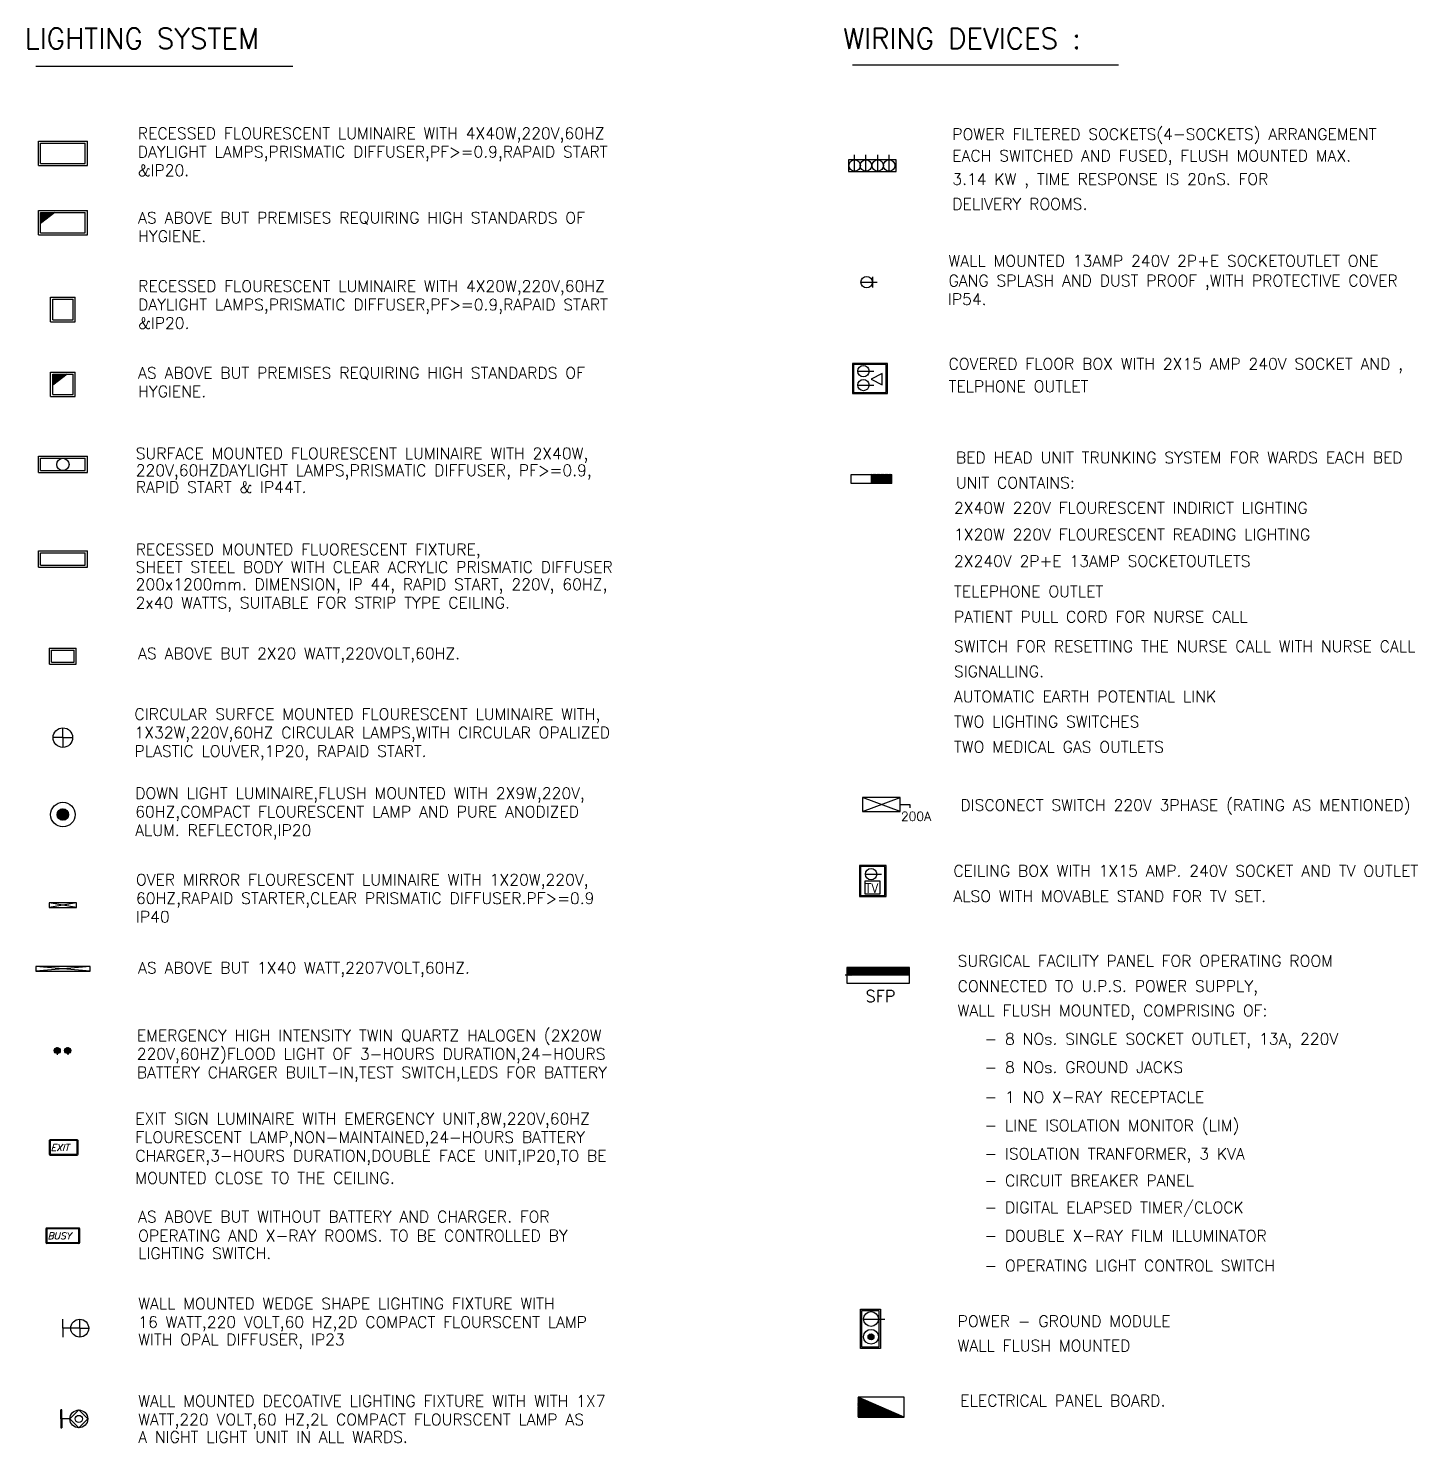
# Model space of a CAD drawing. Extents: x -200329 to -111144, y 73297 to 144992.
# Drawn here: x -200153 to -166351, y 110410 to 144802 of the extents above; entities that cross this region are included whole.
import ezdxf

# ---------------------------------------------------------------- set-up
doc = ezdxf.new("R2010")
doc.units = 0
doc.header["$LTSCALE"] = 1000
doc.header["$MEASUREMENT"] = 0
doc.layers.get('0').update_dxf_attribs({"linetype": 'CONTINUOUS'})
for name, color, linetype in [('E-CLINE', 2, 'CONTINUOUS'), ('E-LEGEND', 4, 'CONTINUOUS'), ('E-LITE', 4, 'CONTINUOUS'), ('E-SOCKETS', 4, 'CONTINUOUS'), ('E-SWITCH', 5, 'CONTINUOUS'), ('E-TEXT', 4, 'CONTINUOUS'), ('EL-LITE', 4, 'CONTINUOUS')]:
    doc.layers.add(name, color=color, linetype=linetype)
doc.styles.add('ITALICC', font='italicc')
doc.styles.add('ROMANS', font='ROMANS.shx', dxfattribs={"height": 200})

# ---------------------------------------------------------------- blocks, each defined once
blk = doc.blocks.new('DEC')
at = {"layer": 'E-LITE'}
for p, q in [((-373, 0), (-571, 0)), ((-373, 0), (-373, 198)), ((-373, 0), (0, 0)), ((-373, 0), (-373, -198)), ((0, 0), (0, 198)), ((0, 0), (0, -198))]:
    blk.add_line(p, q, dxfattribs=at)
blk.add_circle((-373, 0), 198, dxfattribs=at)
blk = doc.blocks.new('EXIT')
for p, q in [((-320, 320), (-320, 20)), ((300, 340), (-300, 340)), ((280, 320), (-280, 320)), ((320, 20), (320, 320)), ((-300, 300), (-300, 40)), ((-300, 0), (300, 0)), ((-280, 20), (280, 20)), ((300, 40), (300, 300))]:
    blk.add_line(p, q)
for centre, start, end in [((-300, 320), 90, 180), ((-280, 300), 90, 180), ((280, 300), 0, 90), ((300, 320), 360, 90), ((-300, 20), 180, 270), ((-280, 40), 180, 270), ((280, 40), 270, 0), ((300, 20), 270, 0)]:
    blk.add_arc(centre, 20, start, end)
at = {"color": 2, "style": 'ITALICC'}
blk.add_text('EXIT', height=150, dxfattribs=at).set_placement((-284, 92))
blk = doc.blocks.new('*X11')
at = {"color": 0}
for p, q in [((420, 791), (494, 865)), ((420, 809), (475, 864)), ((423, 776), (508, 862)), ((428, 764), (520, 856)), ((436, 754), (530, 849)), ((436, 843), (442, 848)), ((445, 745), (539, 840)), ((456, 738), (546, 829)), ((468, 733), (551, 816)), ((484, 731), (553, 801)), ((503, 733), (551, 781)), ((650, 791), (723, 865)), ((650, 809), (705, 864)), ((653, 777), (738, 862)), ((658, 764), (750, 856)), ((666, 754), (760, 849)), ((675, 745), (769, 840)), ((685, 738), (776, 829)), ((698, 733), (781, 816)), ((713, 731), (783, 801)), ((733, 733), (781, 781))]:
    blk.add_line(p, q, dxfattribs=at)
blk = doc.blocks.new('EMERG')
for p, q in [((-124, 339), (-124, 311)), ((106, 339), (106, 311))]:
    blk.add_line(p, q)
at = {"const_width": 0.01}
blk.add_lwpolyline([(-187, 311), (-187, 0), (187, 0), (187, 311)], close=True, dxfattribs=at)
for centre in [(-124, 406), (106, 406)]:
    blk.add_circle(centre, 67.1)
at = {"color": 1}
blk.add_blockref('*X11', (-610, -392), dxfattribs=at)
blk = doc.blocks.new('MR20')
at = {"layer": 'E-LITE', "color": 2}
blk.add_line((300, 0), (-300, 0), dxfattribs=at)
at = {"layer": 'E-LITE', "color": 1}
for p, q in [((300, -100), (-300, 0)), ((300, 0), (-300, -100))]:
    blk.add_line(p, q, dxfattribs=at)
at = {"layer": 'E-LITE'}
for p, q in [((-300, 0), (-300, -100)), ((-300, 0), (-300, -100)), ((300, -100), (300, 0)), ((300, -100), (300, 0)), ((-300, -100), (300, -100)), ((-300, -100), (300, -100)), ((-300, -100), (300, -100)), ((-300, -100), (-300, -100)), ((300, -100), (300, -100))]:
    blk.add_line(p, q, dxfattribs=at)
blk = doc.blocks.new('MR40')
at = {"layer": 'E-LITE', "color": 2}
blk.add_line((600, 0), (-600, 0), dxfattribs=at)
at = {"layer": 'E-LITE', "color": 1}
for p, q in [((600, -100), (-600, 0)), ((600, 0), (-600, -100))]:
    blk.add_line(p, q, dxfattribs=at)
at = {"layer": 'E-LITE'}
for p, q in [((-600, 0), (-600, -100)), ((600, -100), (600, 0)), ((-600, -100), (600, -100))]:
    blk.add_line(p, q, dxfattribs=at)
blk = doc.blocks.new('*X6')
at = {"color": 0}
for p, q in [((-643824, 313032), (-643702, 313154)), ((-643824, 313015), (-643698, 313141)), ((-643822, 313052), (-643722, 313152)), ((-643821, 313000), (-643698, 313124)), ((-643817, 312986), (-643698, 313106)), ((-643814, 313078), (-643748, 313144)), ((-643812, 312974), (-643698, 313088)), ((-643806, 312962), (-643698, 313071)), ((-643799, 312952), (-643698, 313053)), ((-643791, 312942), (-643698, 313035)), ((-643782, 312933), (-643698, 313017)), ((-643772, 312926), (-643698, 313000)), ((-643762, 312919), (-643698, 312982)), ((-643698, 313141), (-643685, 313154)), ((-643698, 313124), (-643670, 313151)), ((-643698, 313106), (-643656, 313147)), ((-643698, 313088), (-643644, 313142)), ((-643698, 313071), (-643632, 313136)), ((-643698, 313053), (-643622, 313129)), ((-643698, 313035), (-643612, 313121)), ((-643698, 313017), (-643603, 313112)), ((-643698, 313000), (-643596, 313102)), ((-643698, 312982), (-643589, 313092)), ((-643698, 312964), (-643583, 313080)), ((-643698, 312947), (-643578, 313067)), ((-643698, 312929), (-643574, 313053)), ((-643698, 312911), (-643572, 313038)), ((-643690, 312902), (-643572, 313020)), ((-643669, 312905), (-643575, 312999)), ((-643642, 312915), (-643585, 312972)), ((-643750, 312913), (-643698, 312964)), ((-643737, 312908), (-643698, 312947)), ((-643723, 312904), (-643698, 312929)), ((-643708, 312902), (-643698, 312911))]:
    blk.add_line(p, q, dxfattribs=at)
blk = doc.blocks.new('*X19')
at = {"color": 0}
for p, q in [((-61536, -58272), (-61531, -58262)), ((-61536, -58287), (-61526, -58265)), ((-61536, -58301), (-61520, -58267)), ((-61536, -58316), (-61514, -58270)), ((-61536, -58331), (-61508, -58272)), ((-61536, -58346), (-61503, -58275)), ((-61536, -58361), (-61497, -58277)), ((-61536, -58375), (-61491, -58280)), ((-61536, -58390), (-61486, -58282)), ((-61536, -58405), (-61480, -58285)), ((-61536, -58420), (-61474, -58287)), ((-61536, -58434), (-61468, -58290)), ((-61536, -58449), (-61463, -58292)), ((-61536, -58464), (-61457, -58295)), ((-61536, -58479), (-61451, -58297)), ((-61536, -58494), (-61445, -58300)), ((-61536, -58508), (-61440, -58302)), ((-61536, -58523), (-61434, -58305)), ((-61536, -58538), (-61428, -58307)), ((-61536, -58553), (-61423, -58310)), ((-61531, -58556), (-61417, -58312)), ((-61524, -58556), (-61411, -58315)), ((-61517, -58556), (-61405, -58317)), ((-61510, -58556), (-61400, -58320)), ((-61503, -58556), (-61394, -58322)), ((-61496, -58556), (-61388, -58325)), ((-61489, -58556), (-61382, -58327)), ((-61482, -58556), (-61377, -58330)), ((-61475, -58556), (-61371, -58332)), ((-61469, -58556), (-61365, -58335)), ((-61462, -58556), (-61360, -58337)), ((-61455, -58556), (-61354, -58340)), ((-61448, -58556), (-61348, -58342)), ((-61441, -58556), (-61342, -58345)), ((-61434, -58556), (-61337, -58347)), ((-61427, -58556), (-61331, -58350)), ((-61420, -58556), (-61325, -58352)), ((-61413, -58556), (-61319, -58355)), ((-61407, -58556), (-61314, -58357)), ((-61400, -58556), (-61308, -58360)), ((-61393, -58556), (-61302, -58362)), ((-61386, -58556), (-61297, -58365)), ((-61379, -58556), (-61291, -58367)), ((-61372, -58556), (-61285, -58370)), ((-61365, -58556), (-61279, -58372)), ((-61358, -58556), (-61274, -58375)), ((-61351, -58556), (-61268, -58377)), ((-61344, -58556), (-61262, -58380)), ((-61338, -58556), (-61256, -58382)), ((-61331, -58556), (-61251, -58385)), ((-61324, -58556), (-61245, -58387)), ((-61317, -58556), (-61239, -58390)), ((-61310, -58556), (-61234, -58392)), ((-61303, -58556), (-61228, -58395)), ((-61296, -58556), (-61222, -58397)), ((-61289, -58556), (-61216, -58400)), ((-61282, -58556), (-61211, -58402)), ((-61276, -58556), (-61205, -58405)), ((-61269, -58556), (-61199, -58407)), ((-61262, -58556), (-61193, -58410)), ((-61255, -58556), (-61188, -58412)), ((-61248, -58556), (-61182, -58415)), ((-61241, -58556), (-61176, -58417)), ((-61234, -58556), (-61170, -58420)), ((-61227, -58556), (-61165, -58422)), ((-61220, -58556), (-61159, -58425)), ((-61213, -58556), (-61153, -58427)), ((-61207, -58556), (-61148, -58430)), ((-61200, -58556), (-61142, -58432)), ((-61193, -58556), (-61136, -58435)), ((-61186, -58556), (-61130, -58437)), ((-61179, -58556), (-61125, -58440)), ((-61172, -58556), (-61119, -58442)), ((-61165, -58556), (-61113, -58445)), ((-61158, -58556), (-61107, -58447)), ((-61151, -58556), (-61102, -58450)), ((-61144, -58556), (-61096, -58452)), ((-61138, -58556), (-61090, -58455)), ((-61131, -58556), (-61085, -58457)), ((-61124, -58556), (-61079, -58460)), ((-61117, -58556), (-61073, -58462)), ((-61110, -58556), (-61067, -58465)), ((-61103, -58556), (-61062, -58467)), ((-61096, -58556), (-61056, -58470)), ((-61089, -58556), (-61050, -58472)), ((-61082, -58556), (-61044, -58475)), ((-61076, -58556), (-61039, -58477)), ((-61069, -58556), (-61033, -58480)), ((-61062, -58556), (-61027, -58482)), ((-61055, -58556), (-61022, -58485)), ((-61048, -58556), (-61016, -58487)), ((-61041, -58556), (-61010, -58490)), ((-61034, -58556), (-61004, -58492)), ((-61027, -58556), (-60999, -58495)), ((-61020, -58556), (-60993, -58497)), ((-61013, -58556), (-60987, -58500)), ((-61007, -58556), (-60981, -58503)), ((-61000, -58556), (-60976, -58505)), ((-60993, -58556), (-60970, -58508)), ((-60986, -58556), (-60964, -58510)), ((-60979, -58556), (-60959, -58513)), ((-60972, -58556), (-60953, -58515)), ((-60965, -58556), (-60947, -58518)), ((-60958, -58556), (-60941, -58520)), ((-60951, -58556), (-60936, -58523)), ((-60944, -58556), (-60930, -58525)), ((-60938, -58556), (-60924, -58528)), ((-60931, -58556), (-60918, -58530)), ((-60924, -58556), (-60913, -58533)), ((-60917, -58556), (-60907, -58535)), ((-60910, -58556), (-60901, -58538)), ((-60903, -58556), (-60896, -58540)), ((-60896, -58556), (-60890, -58543)), ((-60889, -58556), (-60884, -58545)), ((-60882, -58556), (-60878, -58548)), ((-60876, -58556), (-60873, -58550)), ((-60869, -58556), (-60867, -58553)), ((-60862, -58556), (-60861, -58555))]:
    blk.add_line(p, q, dxfattribs=at)
blk = doc.blocks.new('BHU')
at = {"color": 8}
for p, q in [((0, -311), (145, 1)), ((0, -340), (159, 1)), ((0, -370), (173, 1)), ((0, -399), (187, 1)), ((0, -281), (132, 1)), ((0, -251), (118, 1)), ((0, -15), (7, 1)), ((0, -44), (21, 1)), ((0, -74), (35, 1)), ((0, -104), (49, 1)), ((0, -133), (63, 1)), ((0, -163), (76, 1)), ((0, -192), (90, 1)), ((0, -222), (104, 1)), ((0, -429), (199, -1)), ((4, -450), (199, -31)), ((18, -450), (199, -61)), ((32, -450), (199, -90)), ((45, -450), (199, -120)), ((59, -450), (199, -149)), ((73, -450), (199, -179)), ((87, -450), (199, -208)), ((101, -450), (199, -238)), ((114, -450), (199, -268)), ((128, -450), (199, -297)), ((142, -450), (199, -327)), ((156, -450), (199, -356)), ((169, -450), (199, -386)), ((183, -450), (199, -416)), ((197, -450), (199, -445))]:
    blk.add_line(p, q, dxfattribs=at)
at = {"layer": 'E-SOCKETS'}
for p, q in [((0, 450), (199, 450)), ((0, -450), (0, 450)), ((199, 450), (199, -450))]:
    blk.add_line(p, q, dxfattribs=at)
at = {"layer": 'E-SOCKETS', "color": 4}
for p, q in [((0, 1), (199, 1)), ((0, -450), (199, -450))]:
    blk.add_line(p, q, dxfattribs=at)

msp = doc.modelspace()

# ---------------------------------------------------------------- hatches: boundary and pattern name
h = msp.add_hatch()
h.set_pattern_fill('ANSI31', color=8, scale=144, angle=90, style=0)
h.set_pattern_definition([(135, (62483573.165, -601637365.127), (-12.72792206136, -12.72792206136), [])])
h.paths.add_polyline_path([(-178716, 121774), (-178716, 121962), (-180237, 121962), (-180237, 121774)])
h = msp.add_hatch()
h.set_pattern_fill('ANSI31', color=8, scale=144, angle=90, style=0)
h.set_pattern_definition([(225, (62482679.438, 601870633.794), (-12.72792206136, 12.72792206136), [])])
h.paths.add_polyline_path([(-179579, 112985, 1), (-179723, 112985, 1)])

# ---------------------------------------------------------------- linework, layer by layer
at = {"layer": 'E-CLINE'}
for p, q in [((-180237, 121774), (-180276, 121774)), ((-178716, 121774), (-180237, 121774))]:
    msp.add_line(p, q, dxfattribs=at)
at = {"layer": 'E-LEGEND', "color": 4}
msp.add_line((-199967, 143883), (-193716, 143883), dxfattribs=at)
at = {"layer": 'E-LEGEND'}
for p, q in [((-180099, 143914), (-173629, 143914)), ((-199906, 141464), (-199906, 142060)), ((-199906, 142060), (-198716, 142060)), ((-198716, 141464), (-198716, 142060)), ((-199906, 141464), (-198716, 141464)), ((-199906, 139777), (-199906, 140373)), ((-199906, 140373), (-198716, 140373)), ((-198716, 139777), (-198716, 140373)), ((-199906, 139777), (-198716, 139777)), ((-199609, 138262), (-199014, 138262)), ((-199609, 137666), (-199609, 138262)), ((-199014, 137666), (-199014, 138262)), ((-199609, 137666), (-199014, 137666)), ((-199609, 136441), (-199014, 136441)), ((-199609, 135846), (-199609, 136441)), ((-199014, 135846), (-199014, 136441)), ((-199609, 135846), (-199014, 135846)), ((-199906, 134395), (-198716, 134395)), ((-199906, 133998), (-199906, 134394)), ((-198716, 133998), (-198716, 134394)), ((-199906, 133998), (-198716, 133998)), ((-199906, 132098), (-198716, 132098)), ((-199906, 131701), (-199906, 132097)), ((-198716, 131701), (-198716, 132097)), ((-199906, 131701), (-198716, 131701)), ((-199634, 129337), (-199634, 129733)), ((-199633, 129733), (-198989, 129733)), ((-198989, 129336), (-198989, 129733)), ((-199633, 129336), (-198989, 129336)), ((-199311, 127554), (-199311, 127792)), ((-199311, 127554), (-199549, 127554)), ((-199311, 127554), (-199311, 127316)), ((-199311, 127554), (-199073, 127554)), ((-199361, 110770), (-199333, 110770))]:
    msp.add_line(p, q, dxfattribs=at)
at = {"layer": 'E-LEGEND', "color": 5}
for p, q in [((-199857, 142010), (-198766, 142010)), ((-199857, 141514), (-199857, 142010)), ((-198766, 141514), (-198766, 142010)), ((-199857, 141514), (-198766, 141514)), ((-199857, 139827), (-199857, 140323)), ((-199506, 140323), (-199857, 140059)), ((-199857, 140079), (-199613, 140323)), ((-199857, 140093), (-199627, 140323)), ((-199857, 140108), (-199642, 140323)), ((-199857, 140122), (-199656, 140323)), ((-199857, 140137), (-199671, 140323)), ((-199857, 140152), (-199686, 140323)), ((-199857, 140166), (-199700, 140323)), ((-199857, 140181), (-199715, 140323)), ((-199857, 140195), (-199729, 140323)), ((-199857, 140210), (-199744, 140323)), ((-199857, 140225), (-199759, 140323)), ((-199857, 140064), (-199598, 140323)), ((-199857, 140323), (-198766, 140323)), ((-199857, 140239), (-199773, 140323)), ((-199857, 140254), (-199788, 140323)), ((-199857, 140268), (-199802, 140323)), ((-199857, 140283), (-199817, 140323)), ((-199857, 140298), (-199831, 140323)), ((-199857, 140312), (-199846, 140323)), ((-199819, 140087), (-199584, 140323)), ((-199760, 140132), (-199569, 140323)), ((-199701, 140176), (-199554, 140323)), ((-199642, 140220), (-199540, 140323)), ((-199583, 140265), (-199525, 140323)), ((-198766, 139827), (-198766, 140323)), ((-199857, 139827), (-198766, 139827)), ((-199559, 138212), (-199063, 138212)), ((-199559, 137716), (-199559, 138212)), ((-199063, 137716), (-199063, 138212)), ((-199559, 137716), (-199063, 137716)), ((-199559, 136392), (-199063, 136392)), ((-199559, 136133), (-199300, 136392)), ((-199559, 136191), (-199359, 136392)), ((-199559, 136177), (-199344, 136392)), ((-199559, 136162), (-199330, 136392)), ((-199559, 136148), (-199315, 136392)), ((-199208, 136392), (-199559, 136128)), ((-199559, 136381), (-199548, 136392)), ((-199559, 136366), (-199534, 136392)), ((-199559, 136352), (-199519, 136392)), ((-199559, 136337), (-199505, 136392)), ((-199559, 136323), (-199490, 136392)), ((-199559, 136308), (-199476, 136392)), ((-199559, 136293), (-199461, 136392)), ((-199559, 136279), (-199446, 136392)), ((-199559, 136264), (-199432, 136392)), ((-199559, 136250), (-199417, 136392)), ((-199559, 136235), (-199403, 136392)), ((-199559, 136221), (-199388, 136392)), ((-199559, 136206), (-199373, 136392)), ((-199559, 135896), (-199559, 136392)), ((-199522, 136156), (-199286, 136392)), ((-199463, 136201), (-199271, 136392)), ((-199404, 136245), (-199257, 136392)), ((-199345, 136289), (-199242, 136392)), ((-199286, 136334), (-199228, 136392)), ((-199063, 135896), (-199063, 136392)), ((-199559, 135896), (-199063, 135896)), ((-199857, 134345), (-198766, 134345)), ((-199857, 134048), (-199857, 134345)), ((-198766, 134048), (-198766, 134345)), ((-199857, 134048), (-198766, 134048)), ((-199857, 132048), (-198766, 132048)), ((-199857, 131751), (-199857, 132048)), ((-199857, 131751), (-198766, 131751)), ((-198766, 131751), (-198766, 132048)), ((-199584, 129684), (-199039, 129684)), ((-199584, 129386), (-199584, 129684)), ((-199039, 129386), (-199039, 129684)), ((-199584, 129386), (-199039, 129386))]:
    msp.add_line(p, q, dxfattribs=at)
at = {"layer": 'E-LEGEND'}
for centre, radius in [((-199311, 134196), 149), ((-199311, 127554), 238), ((-199311, 125683), 298), ((-199311, 125683), 139)]:
    msp.add_circle(centre, radius, dxfattribs=at)
for centre, start, end in [((-199906, 134394), 90, 180), ((-198716, 134394), 360, 90), ((-199906, 133998), 180, 270), ((-198716, 133998), 270, 0), ((-199906, 132097), 90, 180), ((-198716, 132097), 360, 90), ((-199906, 131701), 180, 270), ((-198716, 131701), 270, 0), ((-199633, 129733), 90, 180), ((-199633, 129337), 180, 270)]:
    msp.add_arc(centre, 0.248, start, end, dxfattribs=at)
at = {"layer": 'E-LITE'}
for p, q in [((-199361, 110988), (-199361, 111205)), ((-199333, 111205), (-199361, 111205)), ((-199333, 110988), (-199333, 111205)), ((-199361, 110988), (-199361, 110770)), ((-199333, 110988), (-199333, 110770))]:
    msp.add_line(p, q, dxfattribs=at)
at = {"layer": 'E-LITE', "color": 2}
msp.add_line((-199140, 110988), (-199333, 110988), dxfattribs=at)
at = {"layer": 'E-LITE', "color": 5}
msp.add_circle((-198923, 110988), 217, dxfattribs=at)
at = {"layer": 'E-SOCKETS'}
for p, q in [((-180049, 141326), (-180049, 141721)), ((-179776, 141326), (-179776, 141721)), ((-179489, 141326), (-179489, 141721)), ((-179209, 141326), (-179209, 141721)), ((-179895, 138629), (-179500, 138629)), ((-179617, 138762), (-179617, 138498)), ((-180101, 136653), (-180101, 135919)), ((-179254, 136653), (-180101, 136653)), ((-179254, 135919), (-179254, 136653)), ((-179974, 136465), (-179580, 136465)), ((-180101, 135919), (-179254, 135919)), ((-179974, 136126), (-179580, 136126)), ((-178943, 125928), (-178708, 125928)), ((-178708, 125928), (-178708, 125849)), ((-179286, 124446), (-179931, 124446)), ((-179931, 124446), (-179931, 123690)), ((-179787, 124233), (-179393, 124233)), ((-179286, 123690), (-179286, 124446)), ((-179931, 123690), (-179286, 123690)), ((-179911, 113659), (-179423, 113659)), ((-179911, 112698), (-179911, 113659)), ((-179423, 113659), (-179423, 112698)), ((-179831, 113416), (-179315, 113416)), ((-179423, 112698), (-179911, 112698))]:
    msp.add_line(p, q, dxfattribs=at)
at = {"layer": 'E-SOCKETS', "color": 8}
for p, q in [((-179282, 136626), (-180074, 136626)), ((-180074, 136626), (-180074, 135947)), ((-179282, 135947), (-179282, 136626)), ((-180074, 135947), (-179282, 135947)), ((-179314, 124418), (-179903, 124418)), ((-179903, 124418), (-179903, 123717)), ((-179314, 123717), (-179314, 124418)), ((-179903, 123717), (-179314, 123717)), ((-179875, 113623), (-179459, 113623)), ((-179875, 112734), (-179875, 113623)), ((-179459, 113623), (-179459, 112734)), ((-179459, 112734), (-179875, 112734))]:
    msp.add_line(p, q, dxfattribs=at)
at = {"layer": 'E-SOCKETS'}
for points in [[(-180199, 141607), (-180199, 141321), (-179037, 141321), (-179037, 141607)], [(-179380, 136130), (-179380, 136408), (-179646, 136269), (-179646, 136269)], [(-179862, 126098), (-179862, 125758), (-178943, 125758), (-178943, 126098)], [(-179862, 126098), (-179862, 125758), (-178943, 125758), (-178943, 125758)], [(-179862, 126098), (-179862, 125758), (-178943, 126098), (-178943, 126098)], [(-179805, 124067), (-179805, 123753), (-179426, 123753), (-179426, 124067)], [(-178716, 121587), (-178716, 121962), (-180237, 121962), (-180237, 121587)], [(-179961, 111520), (-179961, 111031), (-178843, 111031), (-178843, 111520)], [(-179961, 111520), (-179961, 111031), (-178843, 111031), (-178843, 111031)]]:
    msp.add_lwpolyline(points, close=True, dxfattribs=at)
for centre, radius in [((-180049, 141464), 138), ((-179776, 141464), 138), ((-179489, 141464), 138), ((-179209, 141464), 138), ((-179757, 138629), 138), ((-179837, 136465), 138), ((-179837, 136126), 138), ((-179650, 124233), 138), ((-179651, 113416), 180), ((-179651, 112985), 180), ((-179651, 112985), 72)]:
    msp.add_circle(centre, radius, dxfattribs=at)
at = {"layer": 'E-SWITCH', "color": 2}
for p, q in [((-199140, 110988), (-198923, 111205)), ((-198923, 111205), (-198705, 110988)), ((-198923, 110770), (-199140, 110988)), ((-198705, 110988), (-198923, 110770))]:
    msp.add_line(p, q, dxfattribs=at)
at = {"layer": 'E-SWITCH'}
msp.add_circle((-198923, 110988), 86.3, dxfattribs=at)
at = {"layer": 'EL-LITE'}
for p, q in [((-199725, 115608), (-199725, 115278)), ((-198920, 115630), (-199703, 115630)), ((-199703, 115586), (-199703, 115300)), ((-198942, 115608), (-199681, 115608)), ((-198920, 115300), (-198920, 115586)), ((-198898, 115278), (-198898, 115608)), ((-198920, 115256), (-199703, 115256)), ((-199681, 115278), (-198942, 115278))]:
    msp.add_line(p, q, dxfattribs=at)
for centre, start, end in [((-199703, 115608), 90, 180), ((-199681, 115586), 90, 180), ((-198942, 115586), 0, 90), ((-198920, 115608), 360, 90), ((-199703, 115278), 180, 270), ((-199681, 115300), 180, 270), ((-198942, 115300), 270, 0), ((-198920, 115278), 270, 0)]:
    msp.add_arc(centre, 22, start, end, dxfattribs=at)

# ---------------------------------------------------------------- block references
at = {"layer": 'E-LEGEND', "xscale": 1.1, "yscale": 1.1, "zscale": 1.1}
for name, p, rotation in [('BHU', (-179637, 133736), 90), ('DEC', (-199311, 113194), 180)]:
    msp.add_blockref(name, p, dxfattribs=dict(at, rotation=rotation))
at = {"layer": 'E-LEGEND', "color": 5, "xscale": 1.1, "yscale": 1.1, "zscale": 1.1}
msp.add_blockref('*X6', (508756, -218648), dxfattribs=at)
at = {"layer": 'E-LEGEND', "xscale": 1.1, "yscale": 1.1, "zscale": 1.1}
for name, p in [('MR20', (-199311, 123537)), ('MR40', (-199311, 121987)), ('EMERG', (-199311, 119499)), ('EXIT', (-199293, 117402))]:
    msp.add_blockref(name, p, dxfattribs=at)
at = {"layer": 'E-SOCKETS', "color": 5, "xscale": 1.65, "yscale": 1.65, "zscale": 1.65}
msp.add_blockref('*X19', (-78427, 207649), dxfattribs=at)

# ---------------------------------------------------------------- texts
at = {"color": 2, "style": 'ITALICC'}
msp.add_text('BUSY', height=165, dxfattribs=at).set_placement((-199685, 115357))
at = {"layer": 'E-LEGEND', "color": 4, "style": 'ROMANS'}
for s, height, p in [(' LIGHTING SYSTEM', 495.97, (-200578, 144306)), (' WIRING DEVICES :', 495.97, (-180669, 144306)), ('RECESSED FLOURESCENT LUMINAIRE WITH 4X40W,220V,60HZ', 277.74, (-197488, 142109)), ('DAYLIGHT LAMPS,PRISMATIC DIFFUSER,PF>=0.9,RAPAID START', 277.74, (-197488, 141659)), ('&IP20.', 277.7, (-197488, 141209)), ('AS ABOVE BUT PREMISES REQUIRING HIGH STANDARDS OF', 277.74, (-197480, 140056)), ('HYGIENE.', 277.7, (-197480, 139606)), ('RECESSED FLOURESCENT LUMINAIRE WITH 4X20W,220V,60HZ', 277.74, (-197481, 138394)), ('DAYLIGHT LAMPS,PRISMATIC DIFFUSER,PF>=0.9,RAPAID START', 277.74, (-197481, 137944)), ('&IP20.', 277.7, (-197481, 137494)), ('AS ABOVE BUT PREMISES REQUIRING HIGH STANDARDS OF', 277.74, (-197480, 136283)), ('HYGIENE.', 277.7, (-197480, 135833)), ('SURFACE MOUNTED FLOURESCENT LUMINAIRE WITH 2X40W,', 277.74, (-197539, 134324)), ('220V,60HZDAYLIGHT LAMPS,PRISMATIC DIFFUSER, PF>=0.9,', 277.74, (-197539, 133915)), ('RAPID START & IP44T.', 277.74, (-197539, 133506)), ('RECESSED MOUNTED FLUORESCENT FIXTURE, ', 277.74, (-197539, 131990)), ('SHEET STEEL BODY WITH CLEAR ACRYLIC PRISMATIC DIFFUSER', 277.74, (-197541, 131562)), ('200x1200mm. DIMENSION, IP 44, RAPID START, 220V, 60HZ,', 277.74, (-197541, 131142)), ('2x40 WATTS, SUITABLE FOR STRIP TYPE CEILING.', 277.74, (-197541, 130695)), ('AS ABOVE BUT 2X20 WATT,220VOLT,60HZ.', 277.74, (-197480, 129462)), ('CIRCULAR SURFCE MOUNTED FLOURESCENT LUMINAIRE WITH,', 277.74, (-197569, 127987)), ('1X32W,220V,60HZ CIRCULAR LAMPS,WITH CIRCULAR OPALIZED', 277.74, (-197569, 127537)), ('PLASTIC LOUVER,1P20, RAPAID START.', 277.74, (-197569, 127087)), ('DOWN LIGHT LUMINAIRE,FLUSH MOUNTED WITH 2X9W,220V,', 277.74, (-197551, 126063)), ('60HZ,COMPACT FLOURESCENT LAMP AND PURE ANODIZED', 277.74, (-197551, 125613)), ('ALUM. REFLECTOR,IP20', 277.74, (-197551, 125163)), ('OVER MIRROR FLOURESCENT LUMINAIRE WITH 1X20W,220V,', 277.74, (-197533, 123960)), ('60HZ,RAPAID STARTER,CLEAR PRISMATIC DIFFUSER.PF>=0.9', 277.74, (-197533, 123510)), ('IP40', 277.7, (-197533, 123060)), ('AS ABOVE BUT 1X40 WATT,2207VOLT,60HZ.', 277.74, (-197480, 121819)), ('EMERGENCY HIGH INTENSITY TWIN QUARTZ HALOGEN (2X20W', 277.74, (-197513, 120173)), ('220V,60HZ)FLOOD LIGHT OF 3-HOURS DURATION,24-HOURS', 277.74, (-197513, 119724)), ('BATTERY CHARGER BUILT-IN,TEST SWITCH,LEDS FOR BATTERY', 277.74, (-197513, 119274)), ('EXIT SIGN LUMINAIRE WITH EMERGENCY UNIT,8W,220V,60HZ', 277.74, (-197548, 118149)), ('FLOURESCENT LAMP,NON-MAINTAINED,24-HOURS BATTERY', 277.74, (-197548, 117699)), ('CHARGER,3-HOURS DURATION,DOUBLE FACE UNIT,IP20,TO BE', 277.74, (-197548, 117249)), ('MOUNTED CLOSE TO THE CEILING.', 277.74, (-197548, 116708)), ('AS ABOVE BUT WITHOUT BATTERY AND CHARGER. FOR ', 277.74, (-197480, 115767)), ('OPERATING AND X-RAY ROOMS. TO BE CONTROLLED BY ', 277.74, (-197480, 115305)), ('LIGHTING SWITCH.', 277.74, (-197480, 114877)), ('WALL MOUNTED WEDGE SHAPE LIGHTING FIXTURE WITH ', 277.74, (-197477, 113653)), ('16 WATT,220 VOLT,60 HZ,2D COMPACT FLOURSCENT LAMP', 277.74, (-197477, 113204)), ('WITH OPAL DIFFUSER, IP23 ', 277.74, (-197477, 112779)), ('WALL MOUNTED DECOATIVE LIGHTING FIXTURE WITH WITH 1X7', 277.74, (-197477, 111284)), ('WATT,220 VOLT,60 HZ,2L COMPACT FLOURSCENT LAMP AS', 277.74, (-197477, 110834)), ('A NIGHT LIGHT UNIT IN ALL WARDS.', 277.74, (-197477, 110410))]:
    msp.add_text(s, height=height, dxfattribs=at).set_placement(p)
at = {"layer": 'E-LEGEND', "style": 'ROMANS'}
for s, height, p in [('POWER FILTERED SOCKETS(4-SOCKETS) ARRANGEMENT ', 277.74, (-177674, 142088)), ('EACH SWITCHED AND FUSED, FLUSH MOUNTED MAX. ', 277.74, (-177674, 141564)), ('3.14 KW , TIME RESPONSE IS 20nS. FOR ', 277.74, (-177674, 140995)), ('DELIVERY ROOMS.', 277.74, (-177674, 140390)), ('WALL MOUNTED 13AMP 240V 2P+E SOCKETOUTLET ONE ', 277.74, (-177765, 139006)), ('GANG SPLASH AND DUST PROOF ,WITH PROTECTIVE COVER ', 277.74, (-177765, 138527)), (' IP54.', 277.7, (-177970, 138076)), ('COVERED FLOOR BOX WITH 2X15 AMP 240V SOCKET AND ,', 277.74, (-177765, 136503)), ('TELPHONE OUTLET', 277.74, (-177765, 135956)), ('BED HEAD UNIT TRUNKING SYSTEM FOR WARDS EACH BED ', 277.74, (-177586, 134224)), ('UNIT CONTAINS:', 277.74, (-177586, 133613)), ('2X40W 220V FLOURESCENT INDIRICT LIGHTING', 277.74, (-177633, 133001)), ('1X20W 220V FLOURESCENT READING LIGHTING', 277.74, (-177633, 132354)), ('2X240V 2P+E 13AMP SOCKETOUTLETS', 277.74, (-177633, 131707)), ('TELEPHONE OUTLET', 277.74, (-177633, 130971)), ('PATIENT PULL CORD FOR NURSE CALL ', 277.74, (-177633, 130354)), ('SWITCH FOR RESETTING THE NURSE CALL WITH NURSE CALL ', 277.74, (-177633, 129635)), ('SIGNALLING.', 277.74, (-177633, 129024)), ('AUTOMATIC EARTH POTENTIAL LINK', 277.74, (-177633, 128413)), ('TWO LIGHTING SWITCHES', 277.74, (-177633, 127802)), ('TWO MEDICAL GAS OUTLETS', 277.74, (-177633, 127190)), ('DISCONECT SWITCH 220V 3PHASE (RATING AS MENTIONED) ', 277.74, (-177476, 125774)), ('CEILING BOX WITH 1X15 AMP. 240V SOCKET AND TV OUTLET', 277.74, (-177647, 124176)), ('ALSO WITH MOVABLE STAND FOR TV SET.', 277.74, (-177647, 123560)), ('SURGICAL FACILITY PANEL FOR OPERATING ROOM', 277.74, (-177544, 121985)), ('CONNECTED TO U.P.S. POWER SUPPLY,', 277.74, (-177544, 121372)), ('WALL FLUSH MOUNTED, COMPRISING OF:', 277.74, (-177544, 120778)), ('- 8 NOs. SINGLE SOCKET OUTLET, 13A, 220V', 277.74, (-176891, 120089)), ('- 8 NOs. GROUND JACKS', 277.74, (-176891, 119400)), ('- 1 NO X-RAY RECEPTACLE', 277.74, (-176891, 118675)), ('- LINE ISOLATION MONITOR (LIM)', 277.74, (-176891, 117986)), ('- ISOLATION TRANFORMER, 3 KVA', 277.74, (-176891, 117297)), ('- CIRCUIT BREAKER PANEL', 277.74, (-176891, 116644)), ('- DIGITAL ELAPSED TIMER/CLOCK', 277.74, (-176891, 115991)), ('- DOUBLE X-RAY FILM ILLUMINATOR', 277.74, (-176891, 115302)), ('- OPERATING LIGHT CONTROL SWITCH', 277.74, (-176891, 114577)), ('POWER - GROUND MODULE', 277.74, (-177544, 113225)), ('WALL FLUSH MOUNTED', 277.74, (-177544, 112631)), ('ELECTRICAL PANEL BOARD.', 277.74, (-177479, 111292))]:
    msp.add_text(s, height=height, dxfattribs=at).set_placement(p)
at = {"layer": 'E-SOCKETS', "style": 'ROMANS'}
for s, p in [('200A', (-178924, 125528)), ('TV', (-179795, 123783))]:
    msp.add_text(s, height=220, dxfattribs=at).set_placement(p)
at = {"layer": 'E-TEXT', "style": 'ROMANS'}
msp.add_text('SFP', height=288, dxfattribs=at).set_placement((-179785, 121124))

doc.saveas('drawing.dxf')
